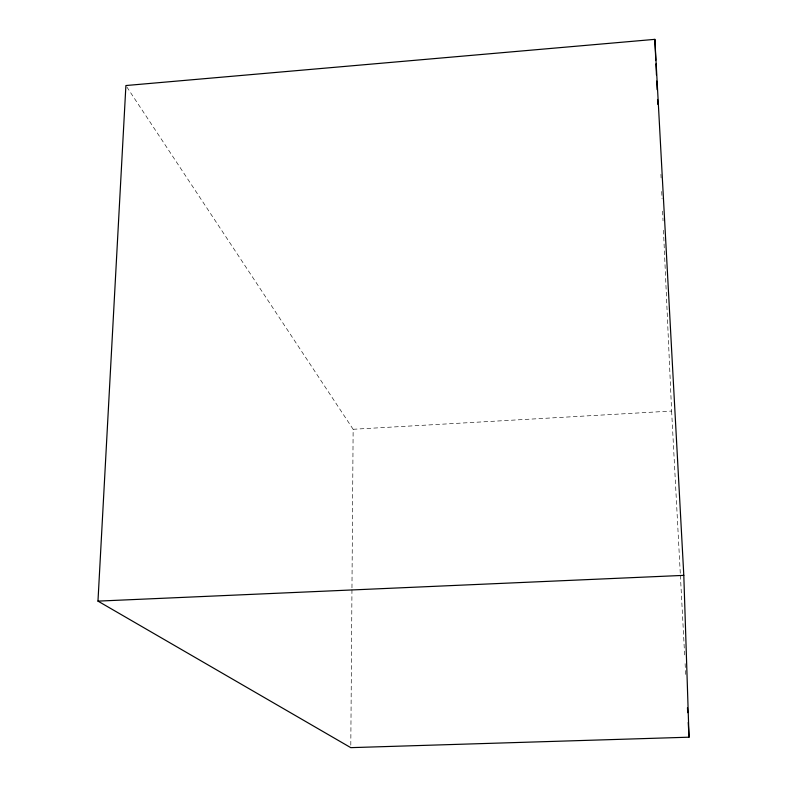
<?xml version="1.0" encoding="UTF-8"?>
<svg xmlns="http://www.w3.org/2000/svg" width="787" height="787" viewBox="0 0 787 787"><rect width="100%" height="100%" fill="white"/><g stroke="black" fill="none" stroke-linecap="round" stroke-linejoin="round"><path stroke-width="0.59" stroke-dasharray="3.94 2.95" d="M350.805 745.191L351.966 589.079M351.966 587.85L353.137 429.279L126.569 86.56M353.137 429.279L671.616 411.05L663.372 228.269M671.616 411.05L680.322 574.126M680.381 575.346L684.71 656.269M685.103 663.628L685.684 674.666M660.932 174.291L661.1 177.97M661.71 191.467L662.044 198.826M662.595 211.093L663.038 220.911"/><path stroke-width="1.18" d="M97.972 601.12L125.9 85.537L654.853 39.35L683.805 575.366L689.028 737.193L350.786 747.65L97.972 601.12L683.805 575.366M687.454 707.769L687.72 712.678M688.241 722.486L689.028 737.193M654.853 39.35L655.787 60.206M655.955 63.885L656.456 74.922M656.732 81.061L657.115 89.649M657.558 99.457L657.784 104.366"/></g></svg>
